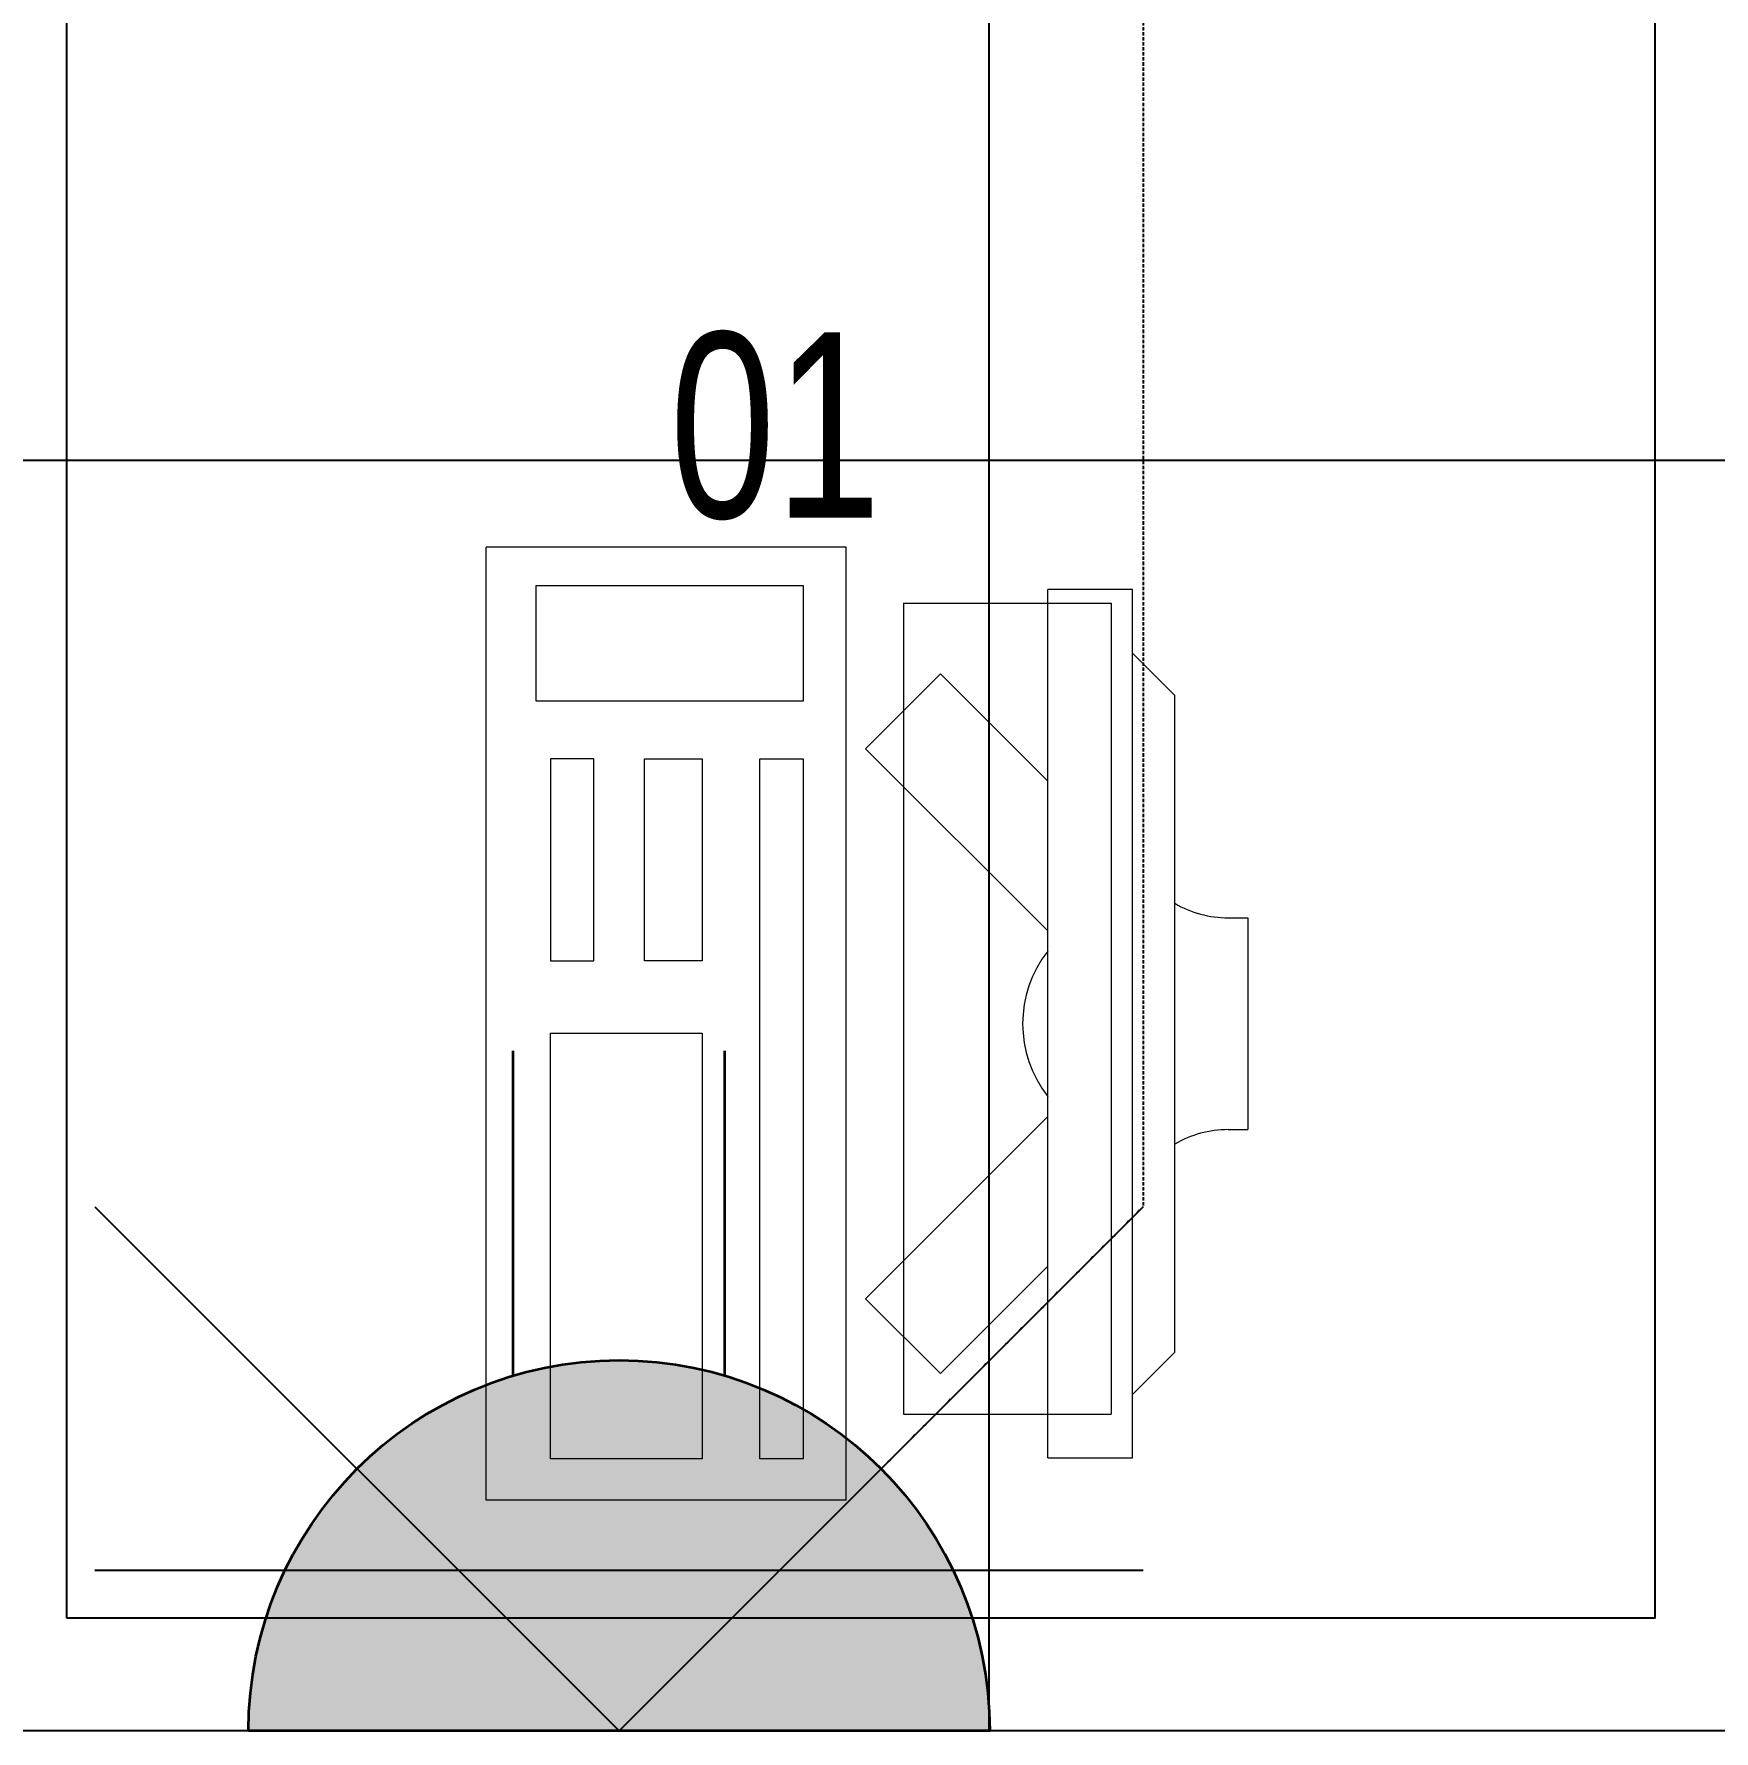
# Model space of a CAD drawing. Extents: x -178977 to 231842, y -29287 to 19916.
# Drawn here: x 11025 to 11818, y -10660 to -9859 of the extents above; entities that cross this region are included whole.
import ezdxf
from ezdxf.enums import TextEntityAlignment as Align

# ---------------------------------------------------------------- set-up
doc = ezdxf.new("R2010")
doc.units = 0
doc.header["$LTSCALE"] = 0.25
doc.linetypes.add('DASHDOT', pattern=[25.4, 12.7, -6.35, 0, -6.35])
doc.linetypes.add('HIDDEN', pattern=[9.525, 6.35, -3.175])
for name, color, linetype, lineweight in [('01-First Floor-FUR$0$72_EGR_EQP_TAG', 142, 'Continuous', 5), ('01-First Floor-FUR$0$LOADING', 253, 'Continuous', 5), ('01-First Floor-FUR$0$Walls', 251, 'Continuous', 5), ('E-LITE-CLNG-CNDT', 6, 'DASHDOT', 35), ('E-LITE-EXIT-NUMB', 6, 'Continuous', 25), ('E-POWR-FLOR-CNDT', 6, 'HIDDEN', 25), ('E-POWR-WALL @ 100', 4, 'Continuous', 35)]:
    doc.layers.add(name, color=color, linetype=linetype, lineweight=lineweight)
doc.layers.add('01-First Floor-FUR$0$FALSE CEILING', color=251, linetype='Continuous')
doc.styles.add('01-First Floor-FUR$0$X3G_ENTITY_257CFD', font='swisscl.ttf', dxfattribs={"height": 200})
doc.styles.add('DC_SIMPLEX', font='SIMPLEX.shx', dxfattribs={"width": 0.7})

# ---------------------------------------------------------------- blocks, each defined once
blk = doc.blocks.new('01-First Floor-FUR$0$ITCWLS1-P')
at = {"layer": '01-First Floor-FUR$0$LOADING'}
for p, q in [((-0.17, 0.45), (-0.17, 0)), ((-0.17, 0.45), (0, 0.45)), ((0, 0.45), (0, 0)), ((-0.26509, 0.43, 0), (-0.30509, 0.43, 0)), ((-0.30509, 0.43, 0), (-0.30509, 0.02, 0)), ((-0.26509, 0.43, 0), (-0.26509, 0.02, 0)), ((-0.14957, 0.43047), (-0.12914, 0.43047)), ((-0.12914, 0.43047), (-0.12914, 0.40893)), ((-0.197, 0.40939), (-0.295, 0.40939)), ((-0.295, 0.02639), (-0.295, 0.40939)), ((-0.197, 0.02639), (-0.197, 0.40939)), ((-0.32509, 0.38, 0), (-0.30509, 0.4, 0)), ((-0.32509, 0.38, 0), (-0.32509, 0.07, 0)), ((-0.35032, 0.275), (-0.35961, 0.275)), ((-0.35961, 0.175), (-0.35961, 0.275)), ((-0.35032, 0.175), (-0.35961, 0.175)), ((-0.32509, 0.07, 0), (-0.30509, 0.05, 0)), ((-0.197, 0.02639), (-0.295, 0.02639)), ((-0.30509, 0.02, 0), (-0.26509, 0.02, 0)), ((-0.17, 0), (0, 0))]:
    blk.add_line(p, q, dxfattribs=at)
at = {"layer": '01-First Floor-FUR$0$LOADING', "extrusion": (2.48281e-10, 3.18408e-10, -1)}
for p, q in [((-0.26509, 0.33952), (-0.21443, 0.39019)), ((-0.17907, 0.35483), (-0.21443, 0.39019)), ((-0.26509, 0.26881), (-0.17907, 0.35483))]:
    blk.add_line(p, q, dxfattribs=at)
at = {"layer": '01-First Floor-FUR$0$LOADING', "extrusion": (2.48281e-10, -3.18408e-10, -1)}
for p, q in [((-0.26509, 0.18119), (-0.17907, 0.09517)), ((-0.26509, 0.11048), (-0.21443, 0.05981)), ((-0.17907, 0.09517), (-0.21443, 0.05981))]:
    blk.add_line(p, q, dxfattribs=at)
at = {"layer": '01-First Floor-FUR$0$LOADING'}
for points in [[(-0.12914, 0.40893), (-0.12914, 0.09996), (-0.14957, 0.09996), (-0.14957, 0.43047)], [(-0.14957, 0.09997), (-0.14957, 0.09997), (-0.14957, 0.09997), (-0.14957, 0.09997), (-0.14957, 0.09997), (-0.14957, 0.09997), (-0.14957, 0.09997), (-0.14957, 0.09997), (-0.14957, 0.09997)], [(-0.14957, 0.09997), (-0.14957, 0.09997), (-0.14957, 0.09997), (-0.14957, 0.09997), (-0.14957, 0.09997), (-0.14957, 0.09997), (-0.14957, 0.09997), (-0.14957, 0.09997), (-0.14957, 0.09997), (-0.14957, 0.09997), (-0.14957, 0.09997), (-0.14957, 0.09997), (-0.14957, 0.09997), (-0.14957, 0.09997), (-0.14957, 0.09997), (-0.14957, 0.09997), (-0.14957, 0.09997), (-0.14957, 0.09997)], [(-0.14957, 0.09996), (-0.14957, 0.09996), (-0.14957, 0.09996), (-0.14957, 0.09996), (-0.14957, 0.09996), (-0.14957, 0.09996), (-0.14957, 0.09996), (-0.14957, 0.09996), (-0.14957, 0.09996), (-0.14957, 0.09996)], [(-0.14957, 0.09996), (-0.14957, 0.09996), (-0.14957, 0.09996), (-0.14957, 0.09996), (-0.14957, 0.09996), (-0.14957, 0.09996), (-0.14957, 0.09996)], [(-0.14957, 0.09997), (-0.14957, 0.09997), (-0.14957, 0.09997), (-0.14957, 0.09997), (-0.14957, 0.09997), (-0.14957, 0.09997), (-0.14957, 0.09997), (-0.14957, 0.09997), (-0.14957, 0.09997), (-0.14957, 0.09997)], [(-0.14957, 0.09997), (-0.14957, 0.09997), (-0.14957, 0.09997), (-0.14957, 0.09997), (-0.14957, 0.09997), (-0.14957, 0.09997), (-0.14957, 0.09997), (-0.14957, 0.09997), (-0.14957, 0.09997), (-0.14957, 0.09997), (-0.14957, 0.09997), (-0.14957, 0.09997), (-0.14957, 0.09997), (-0.14957, 0.09997), (-0.14957, 0.09997)], [(-0.14957, 0.09997), (-0.14957, 0.09997), (-0.14957, 0.09997), (-0.14957, 0.09997), (-0.14957, 0.09997), (-0.14957, 0.09997), (-0.14957, 0.09997), (-0.14957, 0.09997), (-0.14957, 0.09997), (-0.14957, 0.09997)], [(-0.14957, 0.09997), (-0.14957, 0.09997), (-0.14957, 0.09997), (-0.14957, 0.09997), (-0.14957, 0.09997), (-0.14957, 0.09997), (-0.14957, 0.09997), (-0.14957, 0.09997), (-0.14957, 0.09997), (-0.14957, 0.09997)], [(-0.14957, 0.09996), (-0.14957, 0.09996), (-0.14957, 0.09996), (-0.14957, 0.09996), (-0.14957, 0.09996), (-0.14957, 0.09996), (-0.14957, 0.09996), (-0.14957, 0.09996), (-0.14957, 0.09996), (-0.14957, 0.09996), (-0.14957, 0.09996), (-0.14957, 0.09996), (-0.14957, 0.09996), (-0.14957, 0.09996), (-0.14957, 0.09996), (-0.14957, 0.09996), (-0.14957, 0.09996), (-0.14957, 0.09996), (-0.14957, 0.09997), (-0.14957, 0.09997), (-0.14957, 0.09997), (-0.14957, 0.09997), (-0.14957, 0.09997), (-0.14957, 0.09997), (-0.14957, 0.09997), (-0.14957, 0.09997), (-0.14957, 0.09997), (-0.14957, 0.09997), (-0.14957, 0.09997), (-0.14957, 0.09997), (-0.14957, 0.09997), (-0.14957, 0.09997), (-0.14956, 0.09997), (-0.14956, 0.09997), (-0.14956, 0.09997), (-0.14956, 0.09996), (-0.14956, 0.09996), (-0.14956, 0.09996), (-0.14956, 0.09996), (-0.14956, 0.09996), (-0.14956, 0.09996), (-0.14956, 0.09996), (-0.14956, 0.09996), (-0.14956, 0.09996), (-0.14956, 0.09996), (-0.14956, 0.09996), (-0.14956, 0.09996), (-0.14956, 0.09996), (-0.14957, 0.09996), (-0.14957, 0.09996), (-0.14957, 0.09996), (-0.14957, 0.09996), (-0.14957, 0.09996), (-0.14957, 0.09996)], [(-0.14957, 0.09996), (-0.14957, 0.09996), (-0.14957, 0.09996), (-0.14957, 0.09996), (-0.14957, 0.09996), (-0.14957, 0.09996), (-0.14957, 0.09996), (-0.14957, 0.09996), (-0.14957, 0.09996), (-0.14957, 0.09996), (-0.14957, 0.09997), (-0.14957, 0.09997), (-0.14957, 0.09997), (-0.14957, 0.09996), (-0.14957, 0.09996), (-0.14957, 0.09996), (-0.14957, 0.09996), (-0.14957, 0.09996), (-0.14957, 0.09996), (-0.14957, 0.09997), (-0.14957, 0.09997), (-0.14957, 0.09997), (-0.14957, 0.09997), (-0.14957, 0.09997), (-0.14957, 0.09997), (-0.14957, 0.09997), (-0.14957, 0.09997), (-0.14957, 0.09997), (-0.14957, 0.09997), (-0.14957, 0.09997), (-0.14957, 0.09997), (-0.14957, 0.09997), (-0.14957, 0.09997), (-0.14957, 0.09997), (-0.14957, 0.09997), (-0.14957, 0.09997), (-0.14957, 0.09997), (-0.14957, 0.09997), (-0.14957, 0.09997), (-0.14957, 0.09997), (-0.14957, 0.09997), (-0.14957, 0.09997), (-0.14957, 0.09997), (-0.14957, 0.09997), (-0.14957, 0.09997), (-0.14957, 0.09997), (-0.14957, 0.09997), (-0.14957, 0.09997), (-0.14957, 0.09997), (-0.14957, 0.09997), (-0.14957, 0.09997), (-0.14957, 0.09997), (-0.14957, 0.09997), (-0.14957, 0.09997), (-0.14957, 0.09997), (-0.14957, 0.09997), (-0.14957, 0.09997), (-0.14957, 0.09997), (-0.14957, 0.09997), (-0.14957, 0.09997), (-0.14957, 0.09997), (-0.14957, 0.09997), (-0.14957, 0.09997), (-0.14957, 0.09997), (-0.14957, 0.09997), (-0.14957, 0.09997), (-0.14957, 0.09997), (-0.14957, 0.09997), (-0.14957, 0.09997), (-0.14957, 0.09997), (-0.14957, 0.09997), (-0.14957, 0.09997), (-0.14957, 0.09997), (-0.14957, 0.09997), (-0.14957, 0.09997), (-0.14957, 0.09997), (-0.14957, 0.09997), (-0.14957, 0.09997), (-0.14957, 0.09997), (-0.14957, 0.09997), (-0.14956, 0.09997), (-0.14957, 0.09997), (-0.14957, 0.09997), (-0.14957, 0.09997), (-0.14957, 0.09997), (-0.14956, 0.09997), (-0.14957, 0.09997), (-0.14957, 0.09997), (-0.14957, 0.09997), (-0.14957, 0.09997), (-0.14957, 0.09997), (-0.14957, 0.09997), (-0.14957, 0.09997), (-0.14957, 0.09997), (-0.14957, 0.09997), (-0.14957, 0.09997), (-0.14956, 0.09997), (-0.14957, 0.09996), (-0.14957, 0.09996), (-0.14957, 0.09996), (-0.14956, 0.09996), (-0.14957, 0.09996), (-0.14957, 0.09996), (-0.14957, 0.09996), (-0.14957, 0.09996), (-0.14957, 0.09996), (-0.14957, 0.09996), (-0.14957, 0.09996), (-0.14957, 0.09996), (-0.14957, 0.09996), (-0.14957, 0.09996)], [(-0.14957, 0.09996), (-0.14957, 0.09996), (-0.14957, 0.09996), (-0.14957, 0.09996), (-0.14957, 0.09996), (-0.14957, 0.09996), (-0.14957, 0.09996), (-0.14957, 0.09996)], [(-0.14957, 0.09996), (-0.14957, 0.09996), (-0.14957, 0.09996), (-0.14957, 0.09996), (-0.14957, 0.09996), (-0.14957, 0.09996), (-0.14957, 0.09996), (-0.14957, 0.09996), (-0.14957, 0.09996), (-0.14957, 0.09996), (-0.14957, 0.09996), (-0.14957, 0.09996), (-0.14957, 0.09996), (-0.14957, 0.09996), (-0.14957, 0.09996), (-0.14957, 0.09996), (-0.14957, 0.09996), (-0.14957, 0.09996), (-0.14957, 0.09996), (-0.14957, 0.09996), (-0.14957, 0.09996), (-0.14957, 0.09996), (-0.14957, 0.09996), (-0.14957, 0.09996), (-0.14957, 0.09996), (-0.14957, 0.09996), (-0.14957, 0.09996), (-0.14957, 0.09996), (-0.14957, 0.09996), (-0.14957, 0.09996), (-0.14957, 0.09996), (-0.14957, 0.09996), (-0.14957, 0.09996), (-0.14957, 0.09996), (-0.14957, 0.09996), (-0.14957, 0.09996), (-0.14957, 0.09996), (-0.14957, 0.09996), (-0.14957, 0.09996), (-0.14957, 0.09996), (-0.14957, 0.09996), (-0.14957, 0.09996), (-0.14957, 0.09996), (-0.14957, 0.09996), (-0.14957, 0.09996), (-0.14957, 0.09996), (-0.14957, 0.09996), (-0.14957, 0.09996), (-0.14956, 0.09996), (-0.14956, 0.09996), (-0.14956, 0.09996), (-0.14956, 0.09996), (-0.14957, 0.09996), (-0.14957, 0.09996), (-0.14957, 0.09996), (-0.14957, 0.09996), (-0.14957, 0.09996), (-0.14957, 0.09996), (-0.14956, 0.09996), (-0.14957, 0.09996), (-0.14957, 0.09996), (-0.14957, 0.09996), (-0.14957, 0.09996), (-0.14957, 0.09996), (-0.14957, 0.09996), (-0.14957, 0.09996), (-0.14957, 0.09996), (-0.14957, 0.09996), (-0.14957, 0.09996), (-0.14956, 0.09996), (-0.14956, 0.09996), (-0.14957, 0.09996), (-0.14957, 0.09996), (-0.14957, 0.09996), (-0.14957, 0.09996), (-0.14957, 0.09996), (-0.14957, 0.09996), (-0.14957, 0.09996), (-0.14957, 0.09996), (-0.14957, 0.09996), (-0.14957, 0.09996), (-0.14957, 0.09996), (-0.14957, 0.09996), (-0.14957, 0.09996), (-0.14957, 0.09996), (-0.14957, 0.09996), (-0.14957, 0.09996), (-0.14957, 0.09996), (-0.14957, 0.09996)], [(-0.14957, 0.09996), (-0.14957, 0.09996), (-0.14957, 0.09996), (-0.14957, 0.09996), (-0.14957, 0.09996), (-0.14957, 0.09996), (-0.14957, 0.09996), (-0.14957, 0.09996), (-0.14957, 0.09996), (-0.14957, 0.09996), (-0.14957, 0.09996), (-0.14957, 0.09996)], [(-0.14957, 0.09996), (-0.14957, 0.09996), (-0.14956, 0.09996), (-0.14956, 0.09996), (-0.14956, 0.09996), (-0.14956, 0.09996), (-0.14957, 0.09996)], [(-0.14957, 0.09996), (-0.14957, 0.09996), (-0.14957, 0.09996), (-0.14957, 0.09996), (-0.14957, 0.09996), (-0.14957, 0.09996), (-0.14957, 0.09996), (-0.14957, 0.09996), (-0.14957, 0.09996), (-0.14956, 0.09996), (-0.14956, 0.09996), (-0.14956, 0.09996), (-0.14956, 0.09996), (-0.14956, 0.09996), (-0.14956, 0.09996), (-0.14956, 0.09996), (-0.14957, 0.09996)]]:
    blk.add_lwpolyline(points, dxfattribs=at)
for points in [[(-0.1019, 0.43047), (-0.03039, 0.43047), (-0.03039, 0.22944), (-0.1019, 0.22944)], [(-0.1019, 0.19536), (-0.07466, 0.19536), (-0.07466, 0.09996), (-0.1019, 0.09996)], [(-0.03039, 0.19536), (-0.05082, 0.19536), (-0.05082, 0.09996), (-0.03039, 0.09996)], [(-0.14956, 0.09996), (-0.14956, 0.09996), (-0.14956, 0.09996), (-0.14956, 0.09996), (-0.14956, 0.09996), (-0.14956, 0.09996), (-0.14956, 0.09996), (-0.14956, 0.09996), (-0.14957, 0.09996), (-0.14957, 0.09996), (-0.14957, 0.09996), (-0.14957, 0.09996), (-0.14957, 0.09996), (-0.14957, 0.09996), (-0.14957, 0.09996), (-0.14957, 0.09996), (-0.14957, 0.09996), (-0.14957, 0.09996), (-0.14957, 0.09996), (-0.14957, 0.09996), (-0.14957, 0.09996), (-0.14957, 0.09996), (-0.14957, 0.09996), (-0.14957, 0.09996), (-0.14957, 0.09996), (-0.14957, 0.09996), (-0.14957, 0.09996), (-0.14957, 0.09996), (-0.14957, 0.09996), (-0.14957, 0.09996), (-0.14957, 0.09996), (-0.14957, 0.09996), (-0.14957, 0.09996), (-0.14957, 0.09996), (-0.14957, 0.09996), (-0.14957, 0.09996), (-0.14957, 0.09996), (-0.14957, 0.09996), (-0.14957, 0.09996), (-0.14957, 0.09996), (-0.14957, 0.09996), (-0.14957, 0.09996), (-0.14957, 0.09996), (-0.14957, 0.09996), (-0.14957, 0.09996), (-0.14957, 0.09996), (-0.14957, 0.09996), (-0.14957, 0.09996), (-0.14957, 0.09996), (-0.14957, 0.09996), (-0.14957, 0.09996), (-0.14957, 0.09996), (-0.14957, 0.09996), (-0.14957, 0.09996), (-0.14957, 0.09996), (-0.14957, 0.09996), (-0.14957, 0.09996), (-0.14956, 0.09996), (-0.14956, 0.09996), (-0.14956, 0.09996), (-0.14956, 0.09996), (-0.14956, 0.09996), (-0.14956, 0.09996), (-0.14956, 0.09996), (-0.14956, 0.09996), (-0.14956, 0.09996), (-0.14956, 0.09996), (-0.14956, 0.09996), (-0.14956, 0.09996), (-0.14956, 0.09996), (-0.14956, 0.09996), (-0.14956, 0.09996), (-0.14956, 0.09996), (-0.14956, 0.09996), (-0.14956, 0.09996), (-0.14956, 0.09996), (-0.14956, 0.09996), (-0.14956, 0.09996), (-0.14956, 0.09996), (-0.14956, 0.09996), (-0.14956, 0.09996), (-0.14956, 0.09996), (-0.14956, 0.09996), (-0.14956, 0.09996), (-0.14956, 0.09996), (-0.14956, 0.09996), (-0.14956, 0.09996), (-0.14956, 0.09996), (-0.14956, 0.09996), (-0.14957, 0.09996), (-0.14957, 0.09996), (-0.14957, 0.09996), (-0.14957, 0.09996), (-0.14957, 0.09996), (-0.14957, 0.09996), (-0.14957, 0.09996), (-0.14957, 0.09996), (-0.14957, 0.09996), (-0.14957, 0.09996), (-0.14957, 0.09996), (-0.14957, 0.09996), (-0.14957, 0.09996), (-0.14957, 0.09996), (-0.14957, 0.09996), (-0.14957, 0.09996), (-0.14957, 0.09996), (-0.14957, 0.09996), (-0.14957, 0.09996), (-0.14957, 0.09996), (-0.14957, 0.09996), (-0.14957, 0.09996), (-0.14957, 0.09996), (-0.14957, 0.09996), (-0.14957, 0.09996), (-0.14957, 0.09996), (-0.14957, 0.09996), (-0.14957, 0.09996), (-0.14957, 0.09996), (-0.14957, 0.09996), (-0.14957, 0.09996), (-0.14957, 0.09996), (-0.14957, 0.09996), (-0.14957, 0.09996), (-0.14957, 0.09996), (-0.14957, 0.09996), (-0.14957, 0.09996), (-0.14957, 0.09996), (-0.14957, 0.09996), (-0.14957, 0.09996), (-0.14957, 0.09996), (-0.14957, 0.09996), (-0.14957, 0.09996), (-0.14957, 0.09996), (-0.14957, 0.09996), (-0.14957, 0.09996), (-0.14957, 0.09996), (-0.14957, 0.09996), (-0.14957, 0.09996), (-0.14957, 0.09996), (-0.14957, 0.09996), (-0.14957, 0.09996), (-0.14957, 0.09996), (-0.14957, 0.09996), (-0.14957, 0.09996), (-0.14957, 0.09996), (-0.14957, 0.09996), (-0.14957, 0.09996), (-0.14957, 0.09996), (-0.14957, 0.09996), (-0.14957, 0.09996), (-0.14957, 0.09996), (-0.14957, 0.09996), (-0.14957, 0.09996), (-0.14957, 0.09996), (-0.14956, 0.09996), (-0.14956, 0.09996), (-0.14956, 0.09996), (-0.14956, 0.09996), (-0.14956, 0.09996), (-0.14956, 0.09996), (-0.14956, 0.09996), (-0.14956, 0.09996), (-0.14956, 0.09996), (-0.14956, 0.09996), (-0.14956, 0.09996), (-0.14956, 0.09996), (-0.14956, 0.09996), (-0.14956, 0.09996), (-0.14956, 0.09996), (-0.14956, 0.09996), (-0.14956, 0.09996), (-0.14956, 0.09996), (-0.14956, 0.09996), (-0.14956, 0.09996), (-0.14956, 0.09996), (-0.14956, 0.09996), (-0.14956, 0.09996), (-0.14956, 0.09996), (-0.14956, 0.09996), (-0.14956, 0.09996), (-0.14956, 0.09996), (-0.14956, 0.09996), (-0.14956, 0.09996), (-0.14956, 0.09996), (-0.14956, 0.09996), (-0.14956, 0.09996), (-0.14956, 0.09996), (-0.14956, 0.09996), (-0.14956, 0.09996), (-0.14956, 0.09996), (-0.14956, 0.09996), (-0.14956, 0.09996), (-0.14956, 0.09996), (-0.14956, 0.09996), (-0.14956, 0.09996), (-0.14956, 0.09996), (-0.14956, 0.09996), (-0.14956, 0.09996), (-0.14956, 0.09996), (-0.14956, 0.09996), (-0.14956, 0.09996), (-0.14957, 0.09996), (-0.14957, 0.09996), (-0.14957, 0.09996), (-0.14957, 0.09996), (-0.14957, 0.09996), (-0.14957, 0.09996), (-0.14957, 0.09996), (-0.14957, 0.09996), (-0.14957, 0.09996), (-0.14957, 0.09996), (-0.14957, 0.09996), (-0.14957, 0.09996), (-0.14957, 0.09996), (-0.14957, 0.09996), (-0.14957, 0.09996), (-0.14957, 0.09996), (-0.14957, 0.09996), (-0.14957, 0.09996), (-0.14957, 0.09996), (-0.14957, 0.09996), (-0.14957, 0.09996), (-0.14957, 0.09996), (-0.14957, 0.09996), (-0.14957, 0.09996), (-0.14957, 0.09996), (-0.14957, 0.09996), (-0.14957, 0.09996), (-0.14957, 0.09996), (-0.14957, 0.09996), (-0.14957, 0.09996), (-0.14957, 0.09996), (-0.14957, 0.09996), (-0.14957, 0.09996), (-0.14957, 0.09996), (-0.14956, 0.09996), (-0.14956, 0.09996), (-0.14956, 0.09996), (-0.14956, 0.09996), (-0.14956, 0.09996), (-0.14956, 0.09996), (-0.14956, 0.09996), (-0.14956, 0.09996), (-0.14956, 0.09996), (-0.14956, 0.09996), (-0.14956, 0.09996), (-0.14956, 0.09996), (-0.14956, 0.09996), (-0.14956, 0.09996), (-0.14956, 0.09996), (-0.14956, 0.09996), (-0.14956, 0.09996), (-0.14956, 0.09996), (-0.14956, 0.09996), (-0.14956, 0.09996), (-0.14956, 0.09996), (-0.14956, 0.09996), (-0.14956, 0.09996), (-0.14956, 0.09996), (-0.14956, 0.09996), (-0.14956, 0.09996), (-0.14956, 0.09996), (-0.14956, 0.09996), (-0.14956, 0.09996), (-0.14956, 0.09996), (-0.14956, 0.09996), (-0.14956, 0.09996), (-0.14956, 0.09996), (-0.14956, 0.09996), (-0.14956, 0.09996), (-0.14956, 0.09996), (-0.14956, 0.09996), (-0.14956, 0.09996), (-0.14956, 0.09996), (-0.14956, 0.09996), (-0.14956, 0.09996), (-0.14956, 0.09996)], [(-0.14957, 0.09996), (-0.14957, 0.09996), (-0.14957, 0.09996), (-0.14957, 0.09996), (-0.14957, 0.09996), (-0.14957, 0.09996), (-0.14957, 0.09996), (-0.14957, 0.09996), (-0.14957, 0.09996), (-0.14957, 0.09996), (-0.14957, 0.09996), (-0.14957, 0.09996), (-0.14957, 0.09996), (-0.14957, 0.09996), (-0.14957, 0.09996), (-0.14957, 0.09996), (-0.14957, 0.09996), (-0.14957, 0.09996), (-0.14957, 0.09996), (-0.14957, 0.09996), (-0.14957, 0.09996), (-0.14957, 0.09996), (-0.14957, 0.09996), (-0.14957, 0.09996), (-0.14957, 0.09996), (-0.14957, 0.09996), (-0.14957, 0.09996), (-0.14957, 0.09996), (-0.14957, 0.09996), (-0.14957, 0.09996), (-0.14957, 0.09996), (-0.14957, 0.09996), (-0.14957, 0.09996), (-0.14957, 0.09996), (-0.14957, 0.09996), (-0.14957, 0.09996), (-0.14957, 0.09996), (-0.14957, 0.09996), (-0.14957, 0.09996), (-0.14957, 0.09996), (-0.14957, 0.09996), (-0.14957, 0.09996), (-0.14957, 0.09996), (-0.14957, 0.09996), (-0.14957, 0.09996), (-0.14957, 0.09996), (-0.14957, 0.09996), (-0.14957, 0.09996), (-0.14957, 0.09996), (-0.14957, 0.09996), (-0.14957, 0.09996), (-0.14957, 0.09996), (-0.14957, 0.09996), (-0.14957, 0.09996), (-0.14957, 0.09996), (-0.14957, 0.09996), (-0.14957, 0.09996), (-0.14957, 0.09996), (-0.14957, 0.09996), (-0.14957, 0.09996), (-0.14957, 0.09996), (-0.14957, 0.09996), (-0.14957, 0.09996), (-0.14957, 0.09996), (-0.14957, 0.09996), (-0.14957, 0.09996), (-0.14957, 0.09996), (-0.14957, 0.09996), (-0.14957, 0.09996), (-0.14957, 0.09996), (-0.14957, 0.09996), (-0.14957, 0.09996), (-0.14957, 0.09996), (-0.14957, 0.09996), (-0.14957, 0.09996), (-0.14957, 0.09996), (-0.14957, 0.09996), (-0.14957, 0.09996), (-0.14957, 0.09996), (-0.14957, 0.09996), (-0.14957, 0.09996), (-0.14957, 0.09996), (-0.14957, 0.09996), (-0.14957, 0.09996), (-0.14957, 0.09996), (-0.14957, 0.09996), (-0.14957, 0.09996), (-0.14957, 0.09996), (-0.14957, 0.09996), (-0.14957, 0.09996), (-0.14957, 0.09996), (-0.14957, 0.09996), (-0.14957, 0.09996), (-0.14957, 0.09996), (-0.14957, 0.09996), (-0.14957, 0.09996), (-0.14957, 0.09996), (-0.14957, 0.09996), (-0.14957, 0.09996), (-0.14957, 0.09996), (-0.14957, 0.09996), (-0.14957, 0.09996), (-0.14957, 0.09996), (-0.14957, 0.09996), (-0.14957, 0.09996), (-0.14957, 0.09996), (-0.14957, 0.09996), (-0.14957, 0.09996), (-0.14957, 0.09996), (-0.14957, 0.09996), (-0.14957, 0.09996), (-0.14957, 0.09996), (-0.14957, 0.09996), (-0.14957, 0.09996), (-0.14957, 0.09996), (-0.14957, 0.09996), (-0.14957, 0.09996), (-0.14957, 0.09996), (-0.14957, 0.09996), (-0.14957, 0.09996), (-0.14957, 0.09996), (-0.14957, 0.09996), (-0.14957, 0.09996), (-0.14957, 0.09996), (-0.14957, 0.09996), (-0.14957, 0.09996), (-0.14957, 0.09996), (-0.14957, 0.09996), (-0.14957, 0.09996), (-0.14957, 0.09996), (-0.14957, 0.09996), (-0.14957, 0.09996), (-0.14957, 0.09996), (-0.14957, 0.09996), (-0.14957, 0.09996), (-0.14957, 0.09996), (-0.14957, 0.09996), (-0.14957, 0.09996), (-0.14957, 0.09996), (-0.14957, 0.09996), (-0.14957, 0.09996), (-0.14957, 0.09996), (-0.14957, 0.09996), (-0.14957, 0.09996), (-0.14957, 0.09996), (-0.14957, 0.09996), (-0.14957, 0.09996), (-0.14957, 0.09996), (-0.14957, 0.09996), (-0.14957, 0.09996), (-0.14957, 0.09996), (-0.14957, 0.09996), (-0.14957, 0.09996), (-0.14957, 0.09996), (-0.14957, 0.09996), (-0.14957, 0.09996), (-0.14957, 0.09996), (-0.14957, 0.09996), (-0.14957, 0.09996), (-0.14957, 0.09996), (-0.14957, 0.09996), (-0.14957, 0.09996), (-0.14957, 0.09996), (-0.14957, 0.09996), (-0.14957, 0.09996), (-0.14957, 0.09996), (-0.14957, 0.09996), (-0.14957, 0.09996), (-0.14957, 0.09996), (-0.14957, 0.09996), (-0.14957, 0.09996), (-0.14957, 0.09996), (-0.14957, 0.09996), (-0.14957, 0.09996), (-0.14957, 0.09996), (-0.14957, 0.09996), (-0.14957, 0.09996), (-0.14957, 0.09996), (-0.14957, 0.09996), (-0.14957, 0.09996), (-0.14957, 0.09996), (-0.14957, 0.09996), (-0.14957, 0.09996), (-0.14957, 0.09996), (-0.14957, 0.09996), (-0.14957, 0.09996), (-0.14957, 0.09996), (-0.14957, 0.09996), (-0.14957, 0.09996), (-0.14957, 0.09996), (-0.14957, 0.09996), (-0.14957, 0.09996), (-0.14957, 0.09996), (-0.14957, 0.09996), (-0.14957, 0.09996), (-0.14957, 0.09996), (-0.14957, 0.09996), (-0.14957, 0.09996), (-0.14957, 0.09996), (-0.14957, 0.09996), (-0.14957, 0.09996), (-0.14957, 0.09996), (-0.14957, 0.09996), (-0.14957, 0.09996), (-0.14957, 0.09996), (-0.14957, 0.09996), (-0.14957, 0.09996), (-0.14957, 0.09996), (-0.14957, 0.09996), (-0.14957, 0.09996), (-0.14957, 0.09996), (-0.14957, 0.09996), (-0.14957, 0.09996), (-0.14957, 0.09996)], [(-0.14957, 0.09996), (-0.14957, 0.09996), (-0.14957, 0.09996), (-0.14957, 0.09996), (-0.14957, 0.09996), (-0.14957, 0.09996), (-0.14957, 0.09996), (-0.14957, 0.09996), (-0.14957, 0.09996), (-0.14957, 0.09996), (-0.14957, 0.09996), (-0.14957, 0.09996), (-0.14957, 0.09996), (-0.14957, 0.09996), (-0.14957, 0.09996), (-0.14957, 0.09996), (-0.14957, 0.09996), (-0.14957, 0.09996), (-0.14957, 0.09996), (-0.14957, 0.09996), (-0.14957, 0.09996), (-0.14957, 0.09996), (-0.14957, 0.09996), (-0.14957, 0.09996), (-0.14957, 0.09996), (-0.14957, 0.09996), (-0.14957, 0.09996), (-0.14957, 0.09996), (-0.14957, 0.09996), (-0.14957, 0.09996), (-0.14957, 0.09996), (-0.14957, 0.09996), (-0.14957, 0.09996), (-0.14957, 0.09996), (-0.14957, 0.09996), (-0.14957, 0.09996), (-0.14957, 0.09996), (-0.14957, 0.09996), (-0.14957, 0.09996), (-0.14957, 0.09996), (-0.14957, 0.09996), (-0.14957, 0.09996), (-0.14957, 0.09996), (-0.14957, 0.09996), (-0.14957, 0.09996), (-0.14957, 0.09996), (-0.14957, 0.09996), (-0.14957, 0.09996), (-0.14957, 0.09996), (-0.14957, 0.09996), (-0.14957, 0.09996), (-0.14957, 0.09996), (-0.14957, 0.09996), (-0.14957, 0.09996), (-0.14957, 0.09996), (-0.14957, 0.09996), (-0.14957, 0.09996), (-0.14957, 0.09996), (-0.14957, 0.09996), (-0.14957, 0.09996), (-0.14957, 0.09996), (-0.14957, 0.09996), (-0.14957, 0.09996), (-0.14957, 0.09996), (-0.14957, 0.09996), (-0.14957, 0.09996), (-0.14957, 0.09996), (-0.14957, 0.09996), (-0.14957, 0.09996), (-0.14957, 0.09996), (-0.14957, 0.09996), (-0.14957, 0.09996), (-0.14957, 0.09996), (-0.14957, 0.09996), (-0.14957, 0.09996), (-0.14957, 0.09996), (-0.14957, 0.09996), (-0.14957, 0.09996), (-0.14957, 0.09996), (-0.14957, 0.09996), (-0.14957, 0.09996), (-0.14957, 0.09996), (-0.14957, 0.09996), (-0.14957, 0.09996), (-0.14957, 0.09996), (-0.14957, 0.09996), (-0.14957, 0.09996), (-0.14957, 0.09996), (-0.14957, 0.09996), (-0.14957, 0.09996), (-0.14957, 0.09996), (-0.14957, 0.09996), (-0.14957, 0.09996), (-0.14957, 0.09996), (-0.14957, 0.09996), (-0.14957, 0.09996), (-0.14957, 0.09996), (-0.14957, 0.09996), (-0.14957, 0.09996), (-0.14957, 0.09996), (-0.14957, 0.09996), (-0.14957, 0.09996), (-0.14957, 0.09996), (-0.14957, 0.09996), (-0.14957, 0.09996), (-0.14957, 0.09996), (-0.14957, 0.09996), (-0.14957, 0.09996), (-0.14957, 0.09996), (-0.14957, 0.09996), (-0.14957, 0.09996), (-0.14957, 0.09996), (-0.14957, 0.09996), (-0.14957, 0.09996), (-0.14957, 0.09996), (-0.14957, 0.09996), (-0.14957, 0.09996), (-0.14957, 0.09996), (-0.14957, 0.09996), (-0.14957, 0.09996), (-0.14957, 0.09996), (-0.14957, 0.09996), (-0.14957, 0.09996), (-0.14957, 0.09996), (-0.14957, 0.09996), (-0.14957, 0.09996), (-0.14957, 0.09996), (-0.14957, 0.09996), (-0.14957, 0.09996), (-0.14957, 0.09996), (-0.14957, 0.09996), (-0.14957, 0.09996), (-0.14957, 0.09996), (-0.14957, 0.09996), (-0.14957, 0.09996), (-0.14957, 0.09996), (-0.14957, 0.09996), (-0.14957, 0.09996), (-0.14957, 0.09996), (-0.14957, 0.09996), (-0.14957, 0.09996), (-0.14957, 0.09996), (-0.14957, 0.09996), (-0.14957, 0.09996), (-0.14957, 0.09996), (-0.14957, 0.09996), (-0.14957, 0.09996), (-0.14957, 0.09996), (-0.14957, 0.09996), (-0.14957, 0.09996), (-0.14957, 0.09996), (-0.14957, 0.09996), (-0.14957, 0.09996), (-0.14957, 0.09996), (-0.14957, 0.09996), (-0.14957, 0.09996), (-0.14957, 0.09996), (-0.14957, 0.09996), (-0.14957, 0.09996), (-0.14957, 0.09996), (-0.14957, 0.09996), (-0.14957, 0.09996), (-0.14957, 0.09996), (-0.14957, 0.09996), (-0.14957, 0.09996), (-0.14957, 0.09996), (-0.14957, 0.09996), (-0.14957, 0.09996), (-0.14957, 0.09996), (-0.14957, 0.09996), (-0.14957, 0.09996), (-0.14957, 0.09996), (-0.14957, 0.09996), (-0.14957, 0.09996), (-0.14957, 0.09996), (-0.14957, 0.09996), (-0.14957, 0.09996), (-0.14957, 0.09996), (-0.14957, 0.09996), (-0.14957, 0.09996), (-0.14957, 0.09996), (-0.14957, 0.09996), (-0.14957, 0.09996), (-0.14957, 0.09996), (-0.14957, 0.09996), (-0.14957, 0.09996), (-0.14957, 0.09996), (-0.14957, 0.09996), (-0.14957, 0.09996), (-0.14957, 0.09996), (-0.14957, 0.09996), (-0.14957, 0.09996), (-0.14957, 0.09996), (-0.14957, 0.09996), (-0.14957, 0.09996), (-0.14957, 0.09996), (-0.14957, 0.09996), (-0.14957, 0.09996), (-0.14957, 0.09996), (-0.14957, 0.09996), (-0.14957, 0.09996), (-0.14957, 0.09996), (-0.14957, 0.09996), (-0.14957, 0.09996), (-0.14957, 0.09996), (-0.14957, 0.09996), (-0.14957, 0.09996), (-0.14957, 0.09996), (-0.14957, 0.09996), (-0.14957, 0.09996), (-0.14957, 0.09996), (-0.14957, 0.09996), (-0.14957, 0.09996), (-0.14957, 0.09996), (-0.14957, 0.09996), (-0.14957, 0.09996), (-0.14957, 0.09996), (-0.14957, 0.09996), (-0.14957, 0.09996)], [(-0.14957, 0.0727), (-0.02358, 0.0727), (-0.02358, 0.01818), (-0.14957, 0.01818)]]:
    blk.add_lwpolyline(points, close=True, dxfattribs=at)
for centre, radius, start, end in [((-0.35032, 0.325), 0.05, 270, 300.30934), ((-0.3089, 0.225), 0.05564, 321.94311, 38.05689), ((-0.35032, 0.125), 0.05, 59.69066, 90)]:
    blk.add_arc(centre, radius, start, end, dxfattribs=at)
blk = doc.blocks.new('01-First Floor-FUR')
at = {"layer": '01-First Floor-FUR$0$FALSE CEILING', "linetype": 'Continuous'}
for p, q in [((11476, -10660), (11476, -7260)), ((10276, -10060), (14276, -10060))]:
    blk.add_line(p, q, dxfattribs=at)
at = {"layer": '01-First Floor-FUR$0$FALSE CEILING'}
blk.add_lwpolyline([(10276, -7260), (14276, -7260), (14276, -10660), (10276, -10660)], close=True, dxfattribs=at)
at = {"layer": '01-First Floor-FUR$0$FALSE CEILING', "elevation": -0.11}
blk.add_lwpolyline([(11040.44, -10606.57), (11790.44, -10606.57), (11790.44, -9106.57), (11040.44, -9106.57)], close=True, dxfattribs=at)
at = {"layer": '01-First Floor-FUR$0$LOADING', "elevation": -0.11}
blk.add_lwpolyline([(11040.44, -10606.57), (11790.44, -10606.57), (11790.44, -9106.57), (11040.44, -9106.57)], close=True, dxfattribs=at)
at = {"layer": '01-First Floor-FUR$0$Walls'}
blk.add_line((10276, -10660), (14276, -10660), dxfattribs=at)
at = {"layer": '01-First Floor-FUR$0$LOADING', "extrusion": (-8.01373e-06, -1.93989e-16, 1), "xscale": 1000.00000000001, "yscale": 1000.00000000001, "zscale": 1000.00000000001, "rotation": 180}
blk.add_blockref('01-First Floor-FUR$0$ITCWLS1-P', (11238.58, -10101.1, -0.2), dxfattribs=at)
at = {"layer": '01-First Floor-FUR$0$72_EGR_EQP_TAG', "insert": (11375.07, -9999.76, -0.11), "char_height": 87.473, "attachment_point": 2, "style": '01-First Floor-FUR$0$X3G_ENTITY_257CFD'}
blk.add_mtext('01', dxfattribs=at)
blk = doc.blocks.new('*U67')
h = blk.add_hatch(color=253)
edge = h.paths.add_edge_path()
edge.add_line((-1.75, 0), (1.75, 0))
edge.add_arc((0, 0), 1.75, 180, 360, ccw=False)
for p, q in [((-0.5, -1.6771), (-0.5, -3.2113)), ((0.5, -1.6771), (0.5, -3.2113))]:
    blk.add_line(p, q)
blk.add_lwpolyline([(-1.75, 0, 1), (1.75, 0)], format="xyb", close=True)
at = {"layer": 'Defpoints'}
for p, q in [((-2.4749, -2.4749), (0, 0)), ((2.4749, -2.4749), (0, 0)), ((2.4749, -0.7582), (-2.4749, -0.7582))]:
    blk.add_line(p, q, dxfattribs=at)
at = {"layer": 'E-LITE-EXIT-NUMB', "style": 'DC_SIMPLEX', "width": 0.7, "flags": 8}
blk.add_attdef('TYPE', text='', height=2, rotation=360, dxfattribs=at).set_placement((-2.682, 5.2383), align=Align.RIGHT)
blk.add_attdef('CIRCUIT', (2.682, 5.2383), '', height=2, rotation=360, dxfattribs=at)

msp = doc.modelspace()

# ---------------------------------------------------------------- linework, layer by layer
at = {"layer": 'E-POWR-FLOR-CNDT'}
msp.add_lwpolyline([(13625.41, -7383.74), (13518.17, -7490.98), (11648.78, -7490.98, 0.414214), (11548.78, -7590.98), (11548.78, -10412.51), (11425.03, -10536.26)], format="xyb", dxfattribs=at)

# ---------------------------------------------------------------- block references
at = {"layer": 'E-LITE-CLNG-CNDT'}
msp.add_blockref('01-First Floor-FUR', (0, 0), dxfattribs=at)
at = {"layer": 'E-POWR-WALL @ 100', "xscale": -100, "yscale": 100, "zscale": 100, "rotation": 180}
msp.add_blockref('*U67', (11301.29, -10660), dxfattribs=at)

doc.saveas('drawing.dxf')
